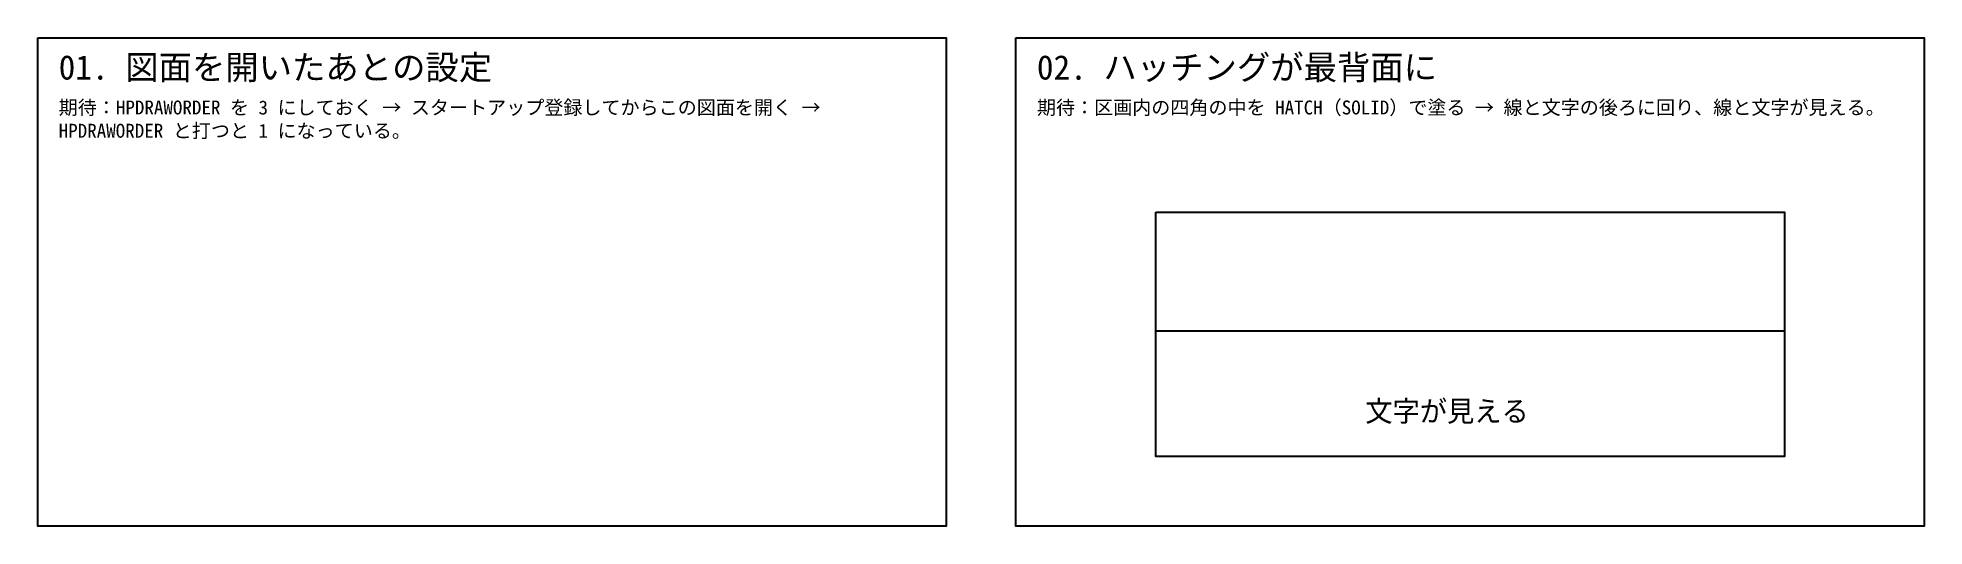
# Model space of a CAD drawing. Header units: millimetres. Extents: x 0 to 270, y -70 to 0.
import ezdxf

# ---------------------------------------------------------------- set-up
doc = ezdxf.new("R2010")
doc.units = ezdxf.units.MM
doc.layers.add('TEST_区画', color=9, linetype='Continuous')
doc.layers.add('TEST_見出し', color=8, linetype='Continuous')
doc.styles.add('TEST_JP', font='msgothic.ttc')

msp = doc.modelspace()

# ---------------------------------------------------------------- linework, layer by layer
msp.add_line((160, -42), (250, -42))
msp.add_lwpolyline([(160, -25), (250, -25), (250, -60), (160, -60)], close=True)
at = {"layer": 'TEST_区画'}
for points in [[(0, 0), (130, 0), (130, -70), (0, -70)], [(140, 0), (270, 0), (270, -70), (140, -70)]]:
    msp.add_lwpolyline(points, close=True, dxfattribs=at)

# ---------------------------------------------------------------- texts
msp.add_text('文字が見える', height=3).set_placement((190, -55))
at = {"layer": 'TEST_見出し', "style": 'TEST_JP'}
for s, p in [('01. 図面を開いたあとの設定', (3, -6)), ('02. ハッチングが最背面に', (143, -6))]:
    msp.add_text(s, height=3.5, dxfattribs=at).set_placement(p)
at = {"layer": 'TEST_見出し', "char_height": 2, "width": 120, "attachment_point": 1, "style": 'TEST_JP'}
for s, insert in [('期待：HPDRAWORDER を 3 にしておく → スタートアップ登録してからこの図面を開く → HPDRAWORDER と打つと 1 になっている。', (3, -9)), ('期待：区画内の四角の中を HATCH（SOLID）で塗る → 線と文字の後ろに回り、線と文字が見える。', (143, -9))]:
    msp.add_mtext(s, dxfattribs=dict(at, insert=insert))

doc.saveas('drawing.dxf')
